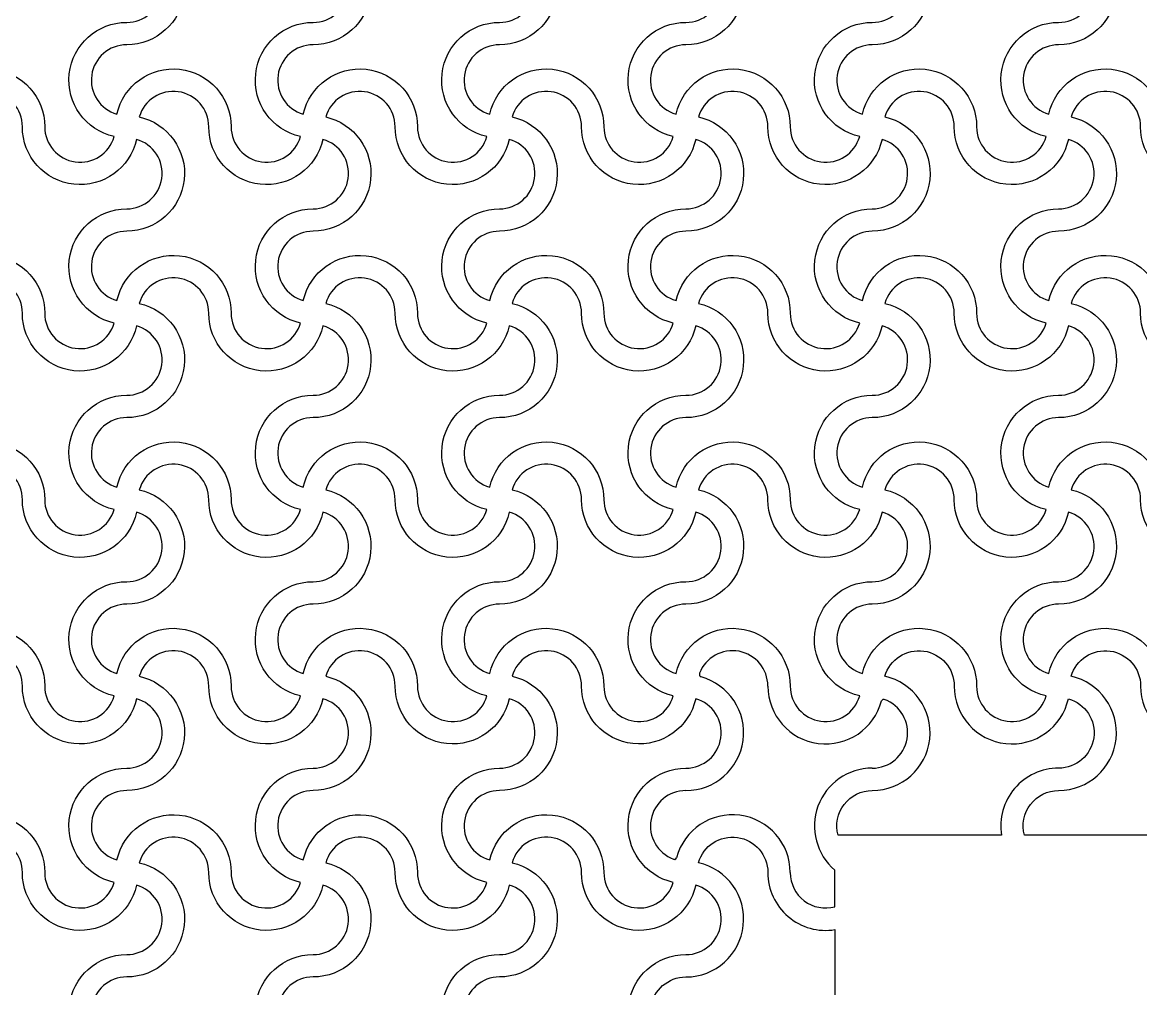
# Model space of a CAD drawing. Header units: millimetres. Extents: x 24 to 345, y 12 to 201.
# Drawn here: x 68.971 to 71.371, y 37.245 to 39.318 of the extents above; entities that cross this region are included whole.
import ezdxf

# ---------------------------------------------------------------- set-up
doc = ezdxf.new("R2010")
doc.units = ezdxf.units.MM
doc.header["$MEASUREMENT"] = 0
doc.layers.add('5th metal (rf+ground)', color=240, linetype='Continuous')

msp = doc.modelspace()

# ---------------------------------------------------------------- linework, layer by layer
at = {"layer": '5th metal (rf+ground)'}
msp.add_line((70.7153, 37.42089), (70.7153, 37.49947), dxfattribs=at)
msp.add_line((70.7153, 37.42089), (70.7153, 37.49947), dxfattribs=at)
msp.add_line((70.7153, 37.42089), (70.7153, 37.49947), dxfattribs=at)
msp.add_line((70.7153, 37.42089), (70.7153, 37.49947), dxfattribs=at)
for points in [[(69.21633, 39.46724, -0.8959788), (68.9713, 39.49421, 0.8687853), (68.82227, 39.51524, -0.8959788), (68.7953, 39.27021, 0.8687853), (68.77427, 39.12118, -0.8959788), (69.0193, 39.09421, 0.8687853), (69.16833, 39.07318, -0.8959788), (69.1953, 39.31821, 0.8687853)], [(69.21633, 39.46724, -0.8959788), (68.9713, 39.49421, 0.8687853), (68.82227, 39.51524, -0.8959788), (68.7953, 39.27021, 0.8687853), (68.77427, 39.12118, -0.8959788), (69.0193, 39.09421, 0.8687853), (69.16833, 39.07318, -0.8959788), (69.1953, 39.31821, 0.8687853)], [(69.21633, 39.46724, -0.8959788), (68.9713, 39.49421, 0.8687853), (68.82227, 39.51524, -0.8959788), (68.7953, 39.27021, 0.8687853), (68.77427, 39.12118, -0.8959788), (69.0193, 39.09421, 0.8687853), (69.16833, 39.07318, -0.8959788), (69.1953, 39.31821, 0.8687853)], [(69.21633, 39.46724, -0.8959788), (68.9713, 39.49421, 0.8687853), (68.82227, 39.51524, -0.8959788), (68.7953, 39.27021, 0.8687853), (68.77427, 39.12118, -0.8959788), (69.0193, 39.09421, 0.8687853), (69.16833, 39.07318, -0.8959788), (69.1953, 39.31821, 0.8687853)], [(69.61633, 39.46724, -0.8959788), (69.3713, 39.49421, 0.8687853), (69.22227, 39.51524, -0.8959788), (69.1953, 39.27021, 0.8687853), (69.17427, 39.12118, -0.8959788), (69.4193, 39.09421, 0.8687853), (69.56833, 39.07318, -0.8959788), (69.5953, 39.31821, 0.8687853)], [(69.61633, 39.46724, -0.8959788), (69.3713, 39.49421, 0.8687853), (69.22227, 39.51524, -0.8959788), (69.1953, 39.27021, 0.8687853), (69.17427, 39.12118, -0.8959788), (69.4193, 39.09421, 0.8687853), (69.56833, 39.07318, -0.8959788), (69.5953, 39.31821, 0.8687853)], [(69.61633, 39.46724, -0.8959788), (69.3713, 39.49421, 0.8687853), (69.22227, 39.51524, -0.8959788), (69.1953, 39.27021, 0.8687853), (69.17427, 39.12118, -0.8959788), (69.4193, 39.09421, 0.8687853), (69.56833, 39.07318, -0.8959788), (69.5953, 39.31821, 0.8687853)], [(69.61633, 39.46724, -0.8959788), (69.3713, 39.49421, 0.8687853), (69.22227, 39.51524, -0.8959788), (69.1953, 39.27021, 0.8687853), (69.17427, 39.12118, -0.8959788), (69.4193, 39.09421, 0.8687853), (69.56833, 39.07318, -0.8959788), (69.5953, 39.31821, 0.8687853)], [(70.01633, 39.46724, -0.8959788), (69.7713, 39.49421, 0.8687853), (69.62227, 39.51524, -0.8959788), (69.5953, 39.27021, 0.8687853), (69.57427, 39.12118, -0.8959788), (69.8193, 39.09421, 0.8687853), (69.96833, 39.07318, -0.8959788), (69.9953, 39.31821, 0.8687853)], [(70.01633, 39.46724, -0.8959788), (69.7713, 39.49421, 0.8687853), (69.62227, 39.51524, -0.8959788), (69.5953, 39.27021, 0.8687853), (69.57427, 39.12118, -0.8959788), (69.8193, 39.09421, 0.8687853), (69.96833, 39.07318, -0.8959788), (69.9953, 39.31821, 0.8687853)], [(70.01633, 39.46724, -0.8959788), (69.7713, 39.49421, 0.8687853), (69.62227, 39.51524, -0.8959788), (69.5953, 39.27021, 0.8687853), (69.57427, 39.12118, -0.8959788), (69.8193, 39.09421, 0.8687853), (69.96833, 39.07318, -0.8959788), (69.9953, 39.31821, 0.8687853)], [(70.01633, 39.46724, -0.8959788), (69.7713, 39.49421, 0.8687853), (69.62227, 39.51524, -0.8959788), (69.5953, 39.27021, 0.8687853), (69.57427, 39.12118, -0.8959788), (69.8193, 39.09421, 0.8687853), (69.96833, 39.07318, -0.8959788), (69.9953, 39.31821, 0.8687853)], [(70.41633, 39.46724, -0.8959788), (70.1713, 39.49421, 0.8687853), (70.02227, 39.51524, -0.8959788), (69.9953, 39.27021, 0.8687853), (69.97427, 39.12118, -0.8959788), (70.2193, 39.09421, 0.8687853), (70.36833, 39.07318, -0.8959788), (70.3953, 39.31821, 0.8687853)], [(70.41633, 39.46724, -0.8959788), (70.1713, 39.49421, 0.8687853), (70.02227, 39.51524, -0.8959788), (69.9953, 39.27021, 0.8687853), (69.97427, 39.12118, -0.8959788), (70.2193, 39.09421, 0.8687853), (70.36833, 39.07318, -0.8959788), (70.3953, 39.31821, 0.8687853)], [(70.41633, 39.46724, -0.8959788), (70.1713, 39.49421, 0.8687853), (70.02227, 39.51524, -0.8959788), (69.9953, 39.27021, 0.8687853), (69.97427, 39.12118, -0.8959788), (70.2193, 39.09421, 0.8687853), (70.36833, 39.07318, -0.8959788), (70.3953, 39.31821, 0.8687853)], [(70.41633, 39.46724, -0.8959788), (70.1713, 39.49421, 0.8687853), (70.02227, 39.51524, -0.8959788), (69.9953, 39.27021, 0.8687853), (69.97427, 39.12118, -0.8959788), (70.2193, 39.09421, 0.8687853), (70.36833, 39.07318, -0.8959788), (70.3953, 39.31821, 0.8687853)], [(70.81633, 39.46724, -0.8959788), (70.5713, 39.49421, 0.8687853), (70.42227, 39.51524, -0.8959788), (70.3953, 39.27021, 0.8687853), (70.37427, 39.12118, -0.8959788), (70.6193, 39.09421, 0.8687853), (70.76833, 39.07318, -0.8959788), (70.7953, 39.31821, 0.8687853)], [(70.81633, 39.46724, -0.8959788), (70.5713, 39.49421, 0.8687853), (70.42227, 39.51524, -0.8959788), (70.3953, 39.27021, 0.8687853), (70.37427, 39.12118, -0.8959788), (70.6193, 39.09421, 0.8687853), (70.76833, 39.07318, -0.8959788), (70.7953, 39.31821, 0.8687853)], [(70.81633, 39.46724, -0.8959788), (70.5713, 39.49421, 0.8687853), (70.42227, 39.51524, -0.8959788), (70.3953, 39.27021, 0.8687853), (70.37427, 39.12118, -0.8959788), (70.6193, 39.09421, 0.8687853), (70.76833, 39.07318, -0.8959788), (70.7953, 39.31821, 0.8687853)], [(70.81633, 39.46724, -0.8959788), (70.5713, 39.49421, 0.8687853), (70.42227, 39.51524, -0.8959788), (70.3953, 39.27021, 0.8687853), (70.37427, 39.12118, -0.8959788), (70.6193, 39.09421, 0.8687853), (70.76833, 39.07318, -0.8959788), (70.7953, 39.31821, 0.8687853)], [(71.21633, 39.46724, -0.8959788), (70.9713, 39.49421, 0.8687853), (70.82227, 39.51524, -0.8959788), (70.7953, 39.27021, 0.8687853), (70.77427, 39.12118, -0.8959788), (71.0193, 39.09421, 0.8687853), (71.16833, 39.07318, -0.8959788), (71.1953, 39.31821, 0.8687853)], [(71.21633, 39.46724, -0.8959788), (70.9713, 39.49421, 0.8687853), (70.82227, 39.51524, -0.8959788), (70.7953, 39.27021, 0.8687853), (70.77427, 39.12118, -0.8959788), (71.0193, 39.09421, 0.8687853), (71.16833, 39.07318, -0.8959788), (71.1953, 39.31821, 0.8687853)], [(71.21633, 39.46724, -0.8959788), (70.9713, 39.49421, 0.8687853), (70.82227, 39.51524, -0.8959788), (70.7953, 39.27021, 0.8687853), (70.77427, 39.12118, -0.8959788), (71.0193, 39.09421, 0.8687853), (71.16833, 39.07318, -0.8959788), (71.1953, 39.31821, 0.8687853)], [(71.21633, 39.46724, -0.8959788), (70.9713, 39.49421, 0.8687853), (70.82227, 39.51524, -0.8959788), (70.7953, 39.27021, 0.8687853), (70.77427, 39.12118, -0.8959788), (71.0193, 39.09421, 0.8687853), (71.16833, 39.07318, -0.8959788), (71.1953, 39.31821, 0.8687853)], [(71.61633, 39.46724, -0.8959788), (71.3713, 39.49421, 0.8687853), (71.22227, 39.51524, -0.8959788), (71.1953, 39.27021, 0.8687853), (71.17427, 39.12118, -0.8959788), (71.4193, 39.09421, 0.8687853), (71.56833, 39.07318, -0.8959788), (71.5953, 39.31821, 0.8687853)], [(71.61633, 39.46724, -0.8959788), (71.3713, 39.49421, 0.8687853), (71.22227, 39.51524, -0.8959788), (71.1953, 39.27021, 0.8687853), (71.17427, 39.12118, -0.8959788), (71.4193, 39.09421, 0.8687853), (71.56833, 39.07318, -0.8959788), (71.5953, 39.31821, 0.8687853)], [(71.61633, 39.46724, -0.8959788), (71.3713, 39.49421, 0.8687853), (71.22227, 39.51524, -0.8959788), (71.1953, 39.27021, 0.8687853), (71.17427, 39.12118, -0.8959788), (71.4193, 39.09421, 0.8687853), (71.56833, 39.07318, -0.8959788), (71.5953, 39.31821, 0.8687853)], [(71.61633, 39.46724, -0.8959788), (71.3713, 39.49421, 0.8687853), (71.22227, 39.51524, -0.8959788), (71.1953, 39.27021, 0.8687853), (71.17427, 39.12118, -0.8959788), (71.4193, 39.09421, 0.8687853), (71.56833, 39.07318, -0.8959788), (71.5953, 39.31821, 0.8687853)], [(69.21633, 39.06724, -0.8959788), (68.9713, 39.09421, 0.8687853), (68.82227, 39.11524, -0.8959788), (68.7953, 38.87021, 0.8687853), (68.77427, 38.72118, -0.8959788), (69.0193, 38.69421, 0.8687853), (69.16833, 38.67318, -0.8959788), (69.1953, 38.91821, 0.8687853)], [(69.21633, 39.06724, -0.8959788), (68.9713, 39.09421, 0.8687853), (68.82227, 39.11524, -0.8959788), (68.7953, 38.87021, 0.8687853), (68.77427, 38.72118, -0.8959788), (69.0193, 38.69421, 0.8687853), (69.16833, 38.67318, -0.8959788), (69.1953, 38.91821, 0.8687853)], [(69.21633, 39.06724, -0.8959788), (68.9713, 39.09421, 0.8687853), (68.82227, 39.11524, -0.8959788), (68.7953, 38.87021, 0.8687853), (68.77427, 38.72118, -0.8959788), (69.0193, 38.69421, 0.8687853), (69.16833, 38.67318, -0.8959788), (69.1953, 38.91821, 0.8687853)], [(69.21633, 39.06724, -0.8959788), (68.9713, 39.09421, 0.8687853), (68.82227, 39.11524, -0.8959788), (68.7953, 38.87021, 0.8687853), (68.77427, 38.72118, -0.8959788), (69.0193, 38.69421, 0.8687853), (69.16833, 38.67318, -0.8959788), (69.1953, 38.91821, 0.8687853)], [(69.61633, 39.06724, -0.8959788), (69.3713, 39.09421, 0.8687853), (69.22227, 39.11524, -0.8959788), (69.1953, 38.87021, 0.8687853), (69.17427, 38.72118, -0.8959788), (69.4193, 38.69421, 0.8687853), (69.56833, 38.67318, -0.8959788), (69.5953, 38.91821, 0.8687853)], [(69.61633, 39.06724, -0.8959788), (69.3713, 39.09421, 0.8687853), (69.22227, 39.11524, -0.8959788), (69.1953, 38.87021, 0.8687853), (69.17427, 38.72118, -0.8959788), (69.4193, 38.69421, 0.8687853), (69.56833, 38.67318, -0.8959788), (69.5953, 38.91821, 0.8687853)], [(69.61633, 39.06724, -0.8959788), (69.3713, 39.09421, 0.8687853), (69.22227, 39.11524, -0.8959788), (69.1953, 38.87021, 0.8687853), (69.17427, 38.72118, -0.8959788), (69.4193, 38.69421, 0.8687853), (69.56833, 38.67318, -0.8959788), (69.5953, 38.91821, 0.8687853)], [(69.61633, 39.06724, -0.8959788), (69.3713, 39.09421, 0.8687853), (69.22227, 39.11524, -0.8959788), (69.1953, 38.87021, 0.8687853), (69.17427, 38.72118, -0.8959788), (69.4193, 38.69421, 0.8687853), (69.56833, 38.67318, -0.8959788), (69.5953, 38.91821, 0.8687853)], [(70.01633, 39.06724, -0.8959788), (69.7713, 39.09421, 0.8687853), (69.62227, 39.11524, -0.8959788), (69.5953, 38.87021, 0.8687853), (69.57427, 38.72118, -0.8959788), (69.8193, 38.69421, 0.8687853), (69.96833, 38.67318, -0.8959788), (69.9953, 38.91821, 0.8687853)], [(70.01633, 39.06724, -0.8959788), (69.7713, 39.09421, 0.8687853), (69.62227, 39.11524, -0.8959788), (69.5953, 38.87021, 0.8687853), (69.57427, 38.72118, -0.8959788), (69.8193, 38.69421, 0.8687853), (69.96833, 38.67318, -0.8959788), (69.9953, 38.91821, 0.8687853)], [(70.01633, 39.06724, -0.8959788), (69.7713, 39.09421, 0.8687853), (69.62227, 39.11524, -0.8959788), (69.5953, 38.87021, 0.8687853), (69.57427, 38.72118, -0.8959788), (69.8193, 38.69421, 0.8687853), (69.96833, 38.67318, -0.8959788), (69.9953, 38.91821, 0.8687853)], [(70.01633, 39.06724, -0.8959788), (69.7713, 39.09421, 0.8687853), (69.62227, 39.11524, -0.8959788), (69.5953, 38.87021, 0.8687853), (69.57427, 38.72118, -0.8959788), (69.8193, 38.69421, 0.8687853), (69.96833, 38.67318, -0.8959788), (69.9953, 38.91821, 0.8687853)], [(70.41633, 39.06724, -0.8959788), (70.1713, 39.09421, 0.8687853), (70.02227, 39.11524, -0.8959788), (69.9953, 38.87021, 0.8687853), (69.97427, 38.72118, -0.8959788), (70.2193, 38.69421, 0.8687853), (70.36833, 38.67318, -0.8959788), (70.3953, 38.91821, 0.8687853)], [(70.41633, 39.06724, -0.8959788), (70.1713, 39.09421, 0.8687853), (70.02227, 39.11524, -0.8959788), (69.9953, 38.87021, 0.8687853), (69.97427, 38.72118, -0.8959788), (70.2193, 38.69421, 0.8687853), (70.36833, 38.67318, -0.8959788), (70.3953, 38.91821, 0.8687853)], [(70.41633, 39.06724, -0.8959788), (70.1713, 39.09421, 0.8687853), (70.02227, 39.11524, -0.8959788), (69.9953, 38.87021, 0.8687853), (69.97427, 38.72118, -0.8959788), (70.2193, 38.69421, 0.8687853), (70.36833, 38.67318, -0.8959788), (70.3953, 38.91821, 0.8687853)], [(70.41633, 39.06724, -0.8959788), (70.1713, 39.09421, 0.8687853), (70.02227, 39.11524, -0.8959788), (69.9953, 38.87021, 0.8687853), (69.97427, 38.72118, -0.8959788), (70.2193, 38.69421, 0.8687853), (70.36833, 38.67318, -0.8959788), (70.3953, 38.91821, 0.8687853)], [(70.81633, 39.06724, -0.8959788), (70.5713, 39.09421, 0.8687853), (70.42227, 39.11524, -0.8959788), (70.3953, 38.87021, 0.8687853), (70.37427, 38.72118, -0.8959788), (70.6193, 38.69421, 0.8687853), (70.76833, 38.67318, -0.8959788), (70.7953, 38.91821, 0.8687853)], [(70.81633, 39.06724, -0.8959788), (70.5713, 39.09421, 0.8687853), (70.42227, 39.11524, -0.8959788), (70.3953, 38.87021, 0.8687853), (70.37427, 38.72118, -0.8959788), (70.6193, 38.69421, 0.8687853), (70.76833, 38.67318, -0.8959788), (70.7953, 38.91821, 0.8687853)], [(70.81633, 39.06724, -0.8959788), (70.5713, 39.09421, 0.8687853), (70.42227, 39.11524, -0.8959788), (70.3953, 38.87021, 0.8687853), (70.37427, 38.72118, -0.8959788), (70.6193, 38.69421, 0.8687853), (70.76833, 38.67318, -0.8959788), (70.7953, 38.91821, 0.8687853)], [(70.81633, 39.06724, -0.8959788), (70.5713, 39.09421, 0.8687853), (70.42227, 39.11524, -0.8959788), (70.3953, 38.87021, 0.8687853), (70.37427, 38.72118, -0.8959788), (70.6193, 38.69421, 0.8687853), (70.76833, 38.67318, -0.8959788), (70.7953, 38.91821, 0.8687853)], [(71.21633, 39.06724, -0.8959788), (70.9713, 39.09421, 0.8687853), (70.82227, 39.11524, -0.8959788), (70.7953, 38.87021, 0.8687853), (70.77427, 38.72118, -0.8959788), (71.0193, 38.69421, 0.8687853), (71.16833, 38.67318, -0.8959788), (71.1953, 38.91821, 0.8687853)], [(71.21633, 39.06724, -0.8959788), (70.9713, 39.09421, 0.8687853), (70.82227, 39.11524, -0.8959788), (70.7953, 38.87021, 0.8687853), (70.77427, 38.72118, -0.8959788), (71.0193, 38.69421, 0.8687853), (71.16833, 38.67318, -0.8959788), (71.1953, 38.91821, 0.8687853)], [(71.21633, 39.06724, -0.8959788), (70.9713, 39.09421, 0.8687853), (70.82227, 39.11524, -0.8959788), (70.7953, 38.87021, 0.8687853), (70.77427, 38.72118, -0.8959788), (71.0193, 38.69421, 0.8687853), (71.16833, 38.67318, -0.8959788), (71.1953, 38.91821, 0.8687853)], [(71.21633, 39.06724, -0.8959788), (70.9713, 39.09421, 0.8687853), (70.82227, 39.11524, -0.8959788), (70.7953, 38.87021, 0.8687853), (70.77427, 38.72118, -0.8959788), (71.0193, 38.69421, 0.8687853), (71.16833, 38.67318, -0.8959788), (71.1953, 38.91821, 0.8687853)], [(71.61633, 39.06724, -0.8959788), (71.3713, 39.09421, 0.8687853), (71.22227, 39.11524, -0.8959788), (71.1953, 38.87021, 0.8687853), (71.17427, 38.72118, -0.8959788), (71.4193, 38.69421, 0.8687853), (71.56833, 38.67318, -0.8959788), (71.5953, 38.91821, 0.8687853)], [(71.61633, 39.06724, -0.8959788), (71.3713, 39.09421, 0.8687853), (71.22227, 39.11524, -0.8959788), (71.1953, 38.87021, 0.8687853), (71.17427, 38.72118, -0.8959788), (71.4193, 38.69421, 0.8687853), (71.56833, 38.67318, -0.8959788), (71.5953, 38.91821, 0.8687853)], [(71.61633, 39.06724, -0.8959788), (71.3713, 39.09421, 0.8687853), (71.22227, 39.11524, -0.8959788), (71.1953, 38.87021, 0.8687853), (71.17427, 38.72118, -0.8959788), (71.4193, 38.69421, 0.8687853), (71.56833, 38.67318, -0.8959788), (71.5953, 38.91821, 0.8687853)], [(71.61633, 39.06724, -0.8959788), (71.3713, 39.09421, 0.8687853), (71.22227, 39.11524, -0.8959788), (71.1953, 38.87021, 0.8687853), (71.17427, 38.72118, -0.8959788), (71.4193, 38.69421, 0.8687853), (71.56833, 38.67318, -0.8959788), (71.5953, 38.91821, 0.8687853)], [(69.21633, 38.66724, -0.8959788), (68.9713, 38.69421, 0.8687853), (68.82227, 38.71524, -0.8959788), (68.7953, 38.47021, 0.8687853), (68.77427, 38.32118, -0.8959788), (69.0193, 38.29421, 0.8687853), (69.16833, 38.27318, -0.8959788), (69.1953, 38.51821, 0.8687853)], [(69.21633, 38.66724, -0.8959788), (68.9713, 38.69421, 0.8687853), (68.82227, 38.71524, -0.8959788), (68.7953, 38.47021, 0.8687853), (68.77427, 38.32118, -0.8959788), (69.0193, 38.29421, 0.8687853), (69.16833, 38.27318, -0.8959788), (69.1953, 38.51821, 0.8687853)], [(69.21633, 38.66724, -0.8959788), (68.9713, 38.69421, 0.8687853), (68.82227, 38.71524, -0.8959788), (68.7953, 38.47021, 0.8687853), (68.77427, 38.32118, -0.8959788), (69.0193, 38.29421, 0.8687853), (69.16833, 38.27318, -0.8959788), (69.1953, 38.51821, 0.8687853)], [(69.21633, 38.66724, -0.8959788), (68.9713, 38.69421, 0.8687853), (68.82227, 38.71524, -0.8959788), (68.7953, 38.47021, 0.8687853), (68.77427, 38.32118, -0.8959788), (69.0193, 38.29421, 0.8687853), (69.16833, 38.27318, -0.8959788), (69.1953, 38.51821, 0.8687853)], [(69.61633, 38.66724, -0.8959788), (69.3713, 38.69421, 0.8687853), (69.22227, 38.71524, -0.8959788), (69.1953, 38.47021, 0.8687853), (69.17427, 38.32118, -0.8959788), (69.4193, 38.29421, 0.8687853), (69.56833, 38.27318, -0.8959788), (69.5953, 38.51821, 0.8687853)], [(69.61633, 38.66724, -0.8959788), (69.3713, 38.69421, 0.8687853), (69.22227, 38.71524, -0.8959788), (69.1953, 38.47021, 0.8687853), (69.17427, 38.32118, -0.8959788), (69.4193, 38.29421, 0.8687853), (69.56833, 38.27318, -0.8959788), (69.5953, 38.51821, 0.8687853)], [(69.61633, 38.66724, -0.8959788), (69.3713, 38.69421, 0.8687853), (69.22227, 38.71524, -0.8959788), (69.1953, 38.47021, 0.8687853), (69.17427, 38.32118, -0.8959788), (69.4193, 38.29421, 0.8687853), (69.56833, 38.27318, -0.8959788), (69.5953, 38.51821, 0.8687853)], [(69.61633, 38.66724, -0.8959788), (69.3713, 38.69421, 0.8687853), (69.22227, 38.71524, -0.8959788), (69.1953, 38.47021, 0.8687853), (69.17427, 38.32118, -0.8959788), (69.4193, 38.29421, 0.8687853), (69.56833, 38.27318, -0.8959788), (69.5953, 38.51821, 0.8687853)], [(70.01633, 38.66724, -0.8959788), (69.7713, 38.69421, 0.8687853), (69.62227, 38.71524, -0.8959788), (69.5953, 38.47021, 0.8687853), (69.57427, 38.32118, -0.8959788), (69.8193, 38.29421, 0.8687853), (69.96833, 38.27318, -0.8959788), (69.9953, 38.51821, 0.8687853)], [(70.01633, 38.66724, -0.8959788), (69.7713, 38.69421, 0.8687853), (69.62227, 38.71524, -0.8959788), (69.5953, 38.47021, 0.8687853), (69.57427, 38.32118, -0.8959788), (69.8193, 38.29421, 0.8687853), (69.96833, 38.27318, -0.8959788), (69.9953, 38.51821, 0.8687853)], [(70.01633, 38.66724, -0.8959788), (69.7713, 38.69421, 0.8687853), (69.62227, 38.71524, -0.8959788), (69.5953, 38.47021, 0.8687853), (69.57427, 38.32118, -0.8959788), (69.8193, 38.29421, 0.8687853), (69.96833, 38.27318, -0.8959788), (69.9953, 38.51821, 0.8687853)], [(70.01633, 38.66724, -0.8959788), (69.7713, 38.69421, 0.8687853), (69.62227, 38.71524, -0.8959788), (69.5953, 38.47021, 0.8687853), (69.57427, 38.32118, -0.8959788), (69.8193, 38.29421, 0.8687853), (69.96833, 38.27318, -0.8959788), (69.9953, 38.51821, 0.8687853)], [(70.41633, 38.66724, -0.8959788), (70.1713, 38.69421, 0.8687853), (70.02227, 38.71524, -0.8959788), (69.9953, 38.47021, 0.8687853), (69.97427, 38.32118, -0.8959788), (70.2193, 38.29421, 0.8687853), (70.36833, 38.27318, -0.8959788), (70.3953, 38.51821, 0.8687853)], [(70.41633, 38.66724, -0.8959788), (70.1713, 38.69421, 0.8687853), (70.02227, 38.71524, -0.8959788), (69.9953, 38.47021, 0.8687853), (69.97427, 38.32118, -0.8959788), (70.2193, 38.29421, 0.8687853), (70.36833, 38.27318, -0.8959788), (70.3953, 38.51821, 0.8687853)], [(70.41633, 38.66724, -0.8959788), (70.1713, 38.69421, 0.8687853), (70.02227, 38.71524, -0.8959788), (69.9953, 38.47021, 0.8687853), (69.97427, 38.32118, -0.8959788), (70.2193, 38.29421, 0.8687853), (70.36833, 38.27318, -0.8959788), (70.3953, 38.51821, 0.8687853)], [(70.41633, 38.66724, -0.8959788), (70.1713, 38.69421, 0.8687853), (70.02227, 38.71524, -0.8959788), (69.9953, 38.47021, 0.8687853), (69.97427, 38.32118, -0.8959788), (70.2193, 38.29421, 0.8687853), (70.36833, 38.27318, -0.8959788), (70.3953, 38.51821, 0.8687853)], [(70.81633, 38.66724, -0.8959788), (70.5713, 38.69421, 0.8687853), (70.42227, 38.71524, -0.8959788), (70.3953, 38.47021, 0.8687853), (70.37427, 38.32118, -0.8959788), (70.6193, 38.29421, 0.8687853), (70.76833, 38.27318, -0.8959788), (70.7953, 38.51821, 0.8687853)], [(70.81633, 38.66724, -0.8959788), (70.5713, 38.69421, 0.8687853), (70.42227, 38.71524, -0.8959788), (70.3953, 38.47021, 0.8687853), (70.37427, 38.32118, -0.8959788), (70.6193, 38.29421, 0.8687853), (70.76833, 38.27318, -0.8959788), (70.7953, 38.51821, 0.8687853)], [(70.81633, 38.66724, -0.8959788), (70.5713, 38.69421, 0.8687853), (70.42227, 38.71524, -0.8959788), (70.3953, 38.47021, 0.8687853), (70.37427, 38.32118, -0.8959788), (70.6193, 38.29421, 0.8687853), (70.76833, 38.27318, -0.8959788), (70.7953, 38.51821, 0.8687853)], [(70.81633, 38.66724, -0.8959788), (70.5713, 38.69421, 0.8687853), (70.42227, 38.71524, -0.8959788), (70.3953, 38.47021, 0.8687853), (70.37427, 38.32118, -0.8959788), (70.6193, 38.29421, 0.8687853), (70.76833, 38.27318, -0.8959788), (70.7953, 38.51821, 0.8687853)], [(71.21633, 38.66724, -0.8959788), (70.9713, 38.69421, 0.8687853), (70.82227, 38.71524, -0.8959788), (70.7953, 38.47021, 0.8687853), (70.77427, 38.32118, -0.8959788), (71.0193, 38.29421, 0.8687853), (71.16833, 38.27318, -0.8959788), (71.1953, 38.51821, 0.8687853)], [(71.21633, 38.66724, -0.8959788), (70.9713, 38.69421, 0.8687853), (70.82227, 38.71524, -0.8959788), (70.7953, 38.47021, 0.8687853), (70.77427, 38.32118, -0.8959788), (71.0193, 38.29421, 0.8687853), (71.16833, 38.27318, -0.8959788), (71.1953, 38.51821, 0.8687853)], [(71.21633, 38.66724, -0.8959788), (70.9713, 38.69421, 0.8687853), (70.82227, 38.71524, -0.8959788), (70.7953, 38.47021, 0.8687853), (70.77427, 38.32118, -0.8959788), (71.0193, 38.29421, 0.8687853), (71.16833, 38.27318, -0.8959788), (71.1953, 38.51821, 0.8687853)], [(71.21633, 38.66724, -0.8959788), (70.9713, 38.69421, 0.8687853), (70.82227, 38.71524, -0.8959788), (70.7953, 38.47021, 0.8687853), (70.77427, 38.32118, -0.8959788), (71.0193, 38.29421, 0.8687853), (71.16833, 38.27318, -0.8959788), (71.1953, 38.51821, 0.8687853)], [(71.61633, 38.66724, -0.8959788), (71.3713, 38.69421, 0.8687853), (71.22227, 38.71524, -0.8959788), (71.1953, 38.47021, 0.8687853), (71.17427, 38.32118, -0.8959788), (71.4193, 38.29421, 0.8687853), (71.56833, 38.27318, -0.8959788), (71.5953, 38.51821, 0.8687853)], [(71.61633, 38.66724, -0.8959788), (71.3713, 38.69421, 0.8687853), (71.22227, 38.71524, -0.8959788), (71.1953, 38.47021, 0.8687853), (71.17427, 38.32118, -0.8959788), (71.4193, 38.29421, 0.8687853), (71.56833, 38.27318, -0.8959788), (71.5953, 38.51821, 0.8687853)], [(71.61633, 38.66724, -0.8959788), (71.3713, 38.69421, 0.8687853), (71.22227, 38.71524, -0.8959788), (71.1953, 38.47021, 0.8687853), (71.17427, 38.32118, -0.8959788), (71.4193, 38.29421, 0.8687853), (71.56833, 38.27318, -0.8959788), (71.5953, 38.51821, 0.8687853)], [(71.61633, 38.66724, -0.8959788), (71.3713, 38.69421, 0.8687853), (71.22227, 38.71524, -0.8959788), (71.1953, 38.47021, 0.8687853), (71.17427, 38.32118, -0.8959788), (71.4193, 38.29421, 0.8687853), (71.56833, 38.27318, -0.8959788), (71.5953, 38.51821, 0.8687853)], [(69.21633, 38.26724, -0.8959788), (68.9713, 38.29421, 0.8687853), (68.82227, 38.31524, -0.8959788), (68.7953, 38.07021, 0.8687853), (68.77427, 37.92118, -0.8959788), (69.0193, 37.89421, 0.8687853), (69.16833, 37.87318, -0.8959788), (69.1953, 38.11821, 0.8687853)], [(69.21633, 38.26724, -0.8959788), (68.9713, 38.29421, 0.8687853), (68.82227, 38.31524, -0.8959788), (68.7953, 38.07021, 0.8687853), (68.77427, 37.92118, -0.8959788), (69.0193, 37.89421, 0.8687853), (69.16833, 37.87318, -0.8959788), (69.1953, 38.11821, 0.8687853)], [(69.21633, 38.26724, -0.8959788), (68.9713, 38.29421, 0.8687853), (68.82227, 38.31524, -0.8959788), (68.7953, 38.07021, 0.8687853), (68.77427, 37.92118, -0.8959788), (69.0193, 37.89421, 0.8687853), (69.16833, 37.87318, -0.8959788), (69.1953, 38.11821, 0.8687853)], [(69.21633, 38.26724, -0.8959788), (68.9713, 38.29421, 0.8687853), (68.82227, 38.31524, -0.8959788), (68.7953, 38.07021, 0.8687853), (68.77427, 37.92118, -0.8959788), (69.0193, 37.89421, 0.8687853), (69.16833, 37.87318, -0.8959788), (69.1953, 38.11821, 0.8687853)], [(69.61633, 38.26724, -0.8959788), (69.3713, 38.29421, 0.8687853), (69.22227, 38.31524, -0.8959788), (69.1953, 38.07021, 0.8687853), (69.17427, 37.92118, -0.8959788), (69.4193, 37.89421, 0.8687853), (69.56833, 37.87318, -0.8959788), (69.5953, 38.11821, 0.8687853)], [(69.61633, 38.26724, -0.8959788), (69.3713, 38.29421, 0.8687853), (69.22227, 38.31524, -0.8959788), (69.1953, 38.07021, 0.8687853), (69.17427, 37.92118, -0.8959788), (69.4193, 37.89421, 0.8687853), (69.56833, 37.87318, -0.8959788), (69.5953, 38.11821, 0.8687853)], [(69.61633, 38.26724, -0.8959788), (69.3713, 38.29421, 0.8687853), (69.22227, 38.31524, -0.8959788), (69.1953, 38.07021, 0.8687853), (69.17427, 37.92118, -0.8959788), (69.4193, 37.89421, 0.8687853), (69.56833, 37.87318, -0.8959788), (69.5953, 38.11821, 0.8687853)], [(69.61633, 38.26724, -0.8959788), (69.3713, 38.29421, 0.8687853), (69.22227, 38.31524, -0.8959788), (69.1953, 38.07021, 0.8687853), (69.17427, 37.92118, -0.8959788), (69.4193, 37.89421, 0.8687853), (69.56833, 37.87318, -0.8959788), (69.5953, 38.11821, 0.8687853)], [(70.01633, 38.26724, -0.8959788), (69.7713, 38.29421, 0.8687853), (69.62227, 38.31524, -0.8959788), (69.5953, 38.07021, 0.8687853), (69.57427, 37.92118, -0.8959788), (69.8193, 37.89421, 0.8687853), (69.96833, 37.87318, -0.8959788), (69.9953, 38.11821, 0.8687853)], [(70.01633, 38.26724, -0.8959788), (69.7713, 38.29421, 0.8687853), (69.62227, 38.31524, -0.8959788), (69.5953, 38.07021, 0.8687853), (69.57427, 37.92118, -0.8959788), (69.8193, 37.89421, 0.8687853), (69.96833, 37.87318, -0.8959788), (69.9953, 38.11821, 0.8687853)], [(70.01633, 38.26724, -0.8959788), (69.7713, 38.29421, 0.8687853), (69.62227, 38.31524, -0.8959788), (69.5953, 38.07021, 0.8687853), (69.57427, 37.92118, -0.8959788), (69.8193, 37.89421, 0.8687853), (69.96833, 37.87318, -0.8959788), (69.9953, 38.11821, 0.8687853)], [(70.01633, 38.26724, -0.8959788), (69.7713, 38.29421, 0.8687853), (69.62227, 38.31524, -0.8959788), (69.5953, 38.07021, 0.8687853), (69.57427, 37.92118, -0.8959788), (69.8193, 37.89421, 0.8687853), (69.96833, 37.87318, -0.8959788), (69.9953, 38.11821, 0.8687853)], [(70.41633, 38.26724, -0.8959788), (70.1713, 38.29421, 0.8687853), (70.02227, 38.31524, -0.8959788), (69.9953, 38.07021, 0.8687853), (69.97427, 37.92118, -0.8959788), (70.2193, 37.89421, 0.8687853), (70.36833, 37.87318, -0.8959788), (70.3953, 38.11821, 0.8687853)], [(70.41633, 38.26724, -0.8959788), (70.1713, 38.29421, 0.8687853), (70.02227, 38.31524, -0.8959788), (69.9953, 38.07021, 0.8687853), (69.97427, 37.92118, -0.8959788), (70.2193, 37.89421, 0.8687853), (70.36833, 37.87318, -0.8959788), (70.3953, 38.11821, 0.8687853)], [(70.41633, 38.26724, -0.8959788), (70.1713, 38.29421, 0.8687853), (70.02227, 38.31524, -0.8959788), (69.9953, 38.07021, 0.8687853), (69.97427, 37.92118, -0.8959788), (70.2193, 37.89421, 0.8687853), (70.36833, 37.87318, -0.8959788), (70.3953, 38.11821, 0.8687853)], [(70.41633, 38.26724, -0.8959788), (70.1713, 38.29421, 0.8687853), (70.02227, 38.31524, -0.8959788), (69.9953, 38.07021, 0.8687853), (69.97427, 37.92118, -0.8959788), (70.2193, 37.89421, 0.8687853), (70.36833, 37.87318, -0.8959788), (70.3953, 38.11821, 0.8687853)], [(70.81633, 38.26724, -0.8959788), (70.5713, 38.29421, 0.8687853), (70.42227, 38.31524, -0.8959788), (70.3953, 38.07021, 0.8687853), (70.37427, 37.92118, -0.8959788), (70.6193, 37.89421, 0.8687853), (70.76833, 37.87318, -0.8959788), (70.7953, 38.11821, 0.8687853)], [(70.81633, 38.26724, -0.8959788), (70.5713, 38.29421, 0.8687853), (70.42227, 38.31524, -0.8959788), (70.3953, 38.07021, 0.8687853), (70.37427, 37.92118, -0.8959788), (70.6193, 37.89421, 0.8687853), (70.76833, 37.87318, -0.8959788), (70.7953, 38.11821, 0.8687853)], [(70.81633, 38.26724, -0.8959788), (70.5713, 38.29421, 0.8687853), (70.42227, 38.31524, -0.8959788), (70.3953, 38.07021, 0.8687853), (70.37427, 37.92118, -0.8959788), (70.6193, 37.89421, 0.8687853), (70.76833, 37.87318, -0.8959788), (70.7953, 38.11821, 0.8687853)], [(70.81633, 38.26724, -0.8959788), (70.5713, 38.29421, 0.8687853), (70.42227, 38.31524, -0.8959788), (70.3953, 38.07021, 0.8687853), (70.37427, 37.92118, -0.8959788), (70.6193, 37.89421, 0.8687853), (70.76833, 37.87318, -0.8959788), (70.7953, 38.11821, 0.8687853)], [(71.21633, 38.26724, -0.8959788), (70.9713, 38.29421, 0.8687853), (70.82227, 38.31524, -0.8959788), (70.7953, 38.07021, 0.8687853), (70.77427, 37.92118, -0.8959788), (71.0193, 37.89421, 0.8687853), (71.16833, 37.87318, -0.8959788), (71.1953, 38.11821, 0.8687853)], [(71.21633, 38.26724, -0.8959788), (70.9713, 38.29421, 0.8687853), (70.82227, 38.31524, -0.8959788), (70.7953, 38.07021, 0.8687853), (70.77427, 37.92118, -0.8959788), (71.0193, 37.89421, 0.8687853), (71.16833, 37.87318, -0.8959788), (71.1953, 38.11821, 0.8687853)], [(71.21633, 38.26724, -0.8959788), (70.9713, 38.29421, 0.8687853), (70.82227, 38.31524, -0.8959788), (70.7953, 38.07021, 0.8687853), (70.77427, 37.92118, -0.8959788), (71.0193, 37.89421, 0.8687853), (71.16833, 37.87318, -0.8959788), (71.1953, 38.11821, 0.8687853)], [(71.21633, 38.26724, -0.8959788), (70.9713, 38.29421, 0.8687853), (70.82227, 38.31524, -0.8959788), (70.7953, 38.07021, 0.8687853), (70.77427, 37.92118, -0.8959788), (71.0193, 37.89421, 0.8687853), (71.16833, 37.87318, -0.8959788), (71.1953, 38.11821, 0.8687853)], [(71.61633, 38.26724, -0.8959788), (71.3713, 38.29421, 0.8687853), (71.22227, 38.31524, -0.8959788), (71.1953, 38.07021, 0.8687853), (71.17427, 37.92118, -0.8959788), (71.4193, 37.89421, 0.8687853), (71.56833, 37.87318, -0.8959788), (71.5953, 38.11821, 0.8687853)], [(71.61633, 38.26724, -0.8959788), (71.3713, 38.29421, 0.8687853), (71.22227, 38.31524, -0.8959788), (71.1953, 38.07021, 0.8687853), (71.17427, 37.92118, -0.8959788), (71.4193, 37.89421, 0.8687853), (71.56833, 37.87318, -0.8959788), (71.5953, 38.11821, 0.8687853)], [(71.61633, 38.26724, -0.8959788), (71.3713, 38.29421, 0.8687853), (71.22227, 38.31524, -0.8959788), (71.1953, 38.07021, 0.8687853), (71.17427, 37.92118, -0.8959788), (71.4193, 37.89421, 0.8687853), (71.56833, 37.87318, -0.8959788), (71.5953, 38.11821, 0.8687853)], [(71.61633, 38.26724, -0.8959788), (71.3713, 38.29421, 0.8687853), (71.22227, 38.31524, -0.8959788), (71.1953, 38.07021, 0.8687853), (71.17427, 37.92118, -0.8959788), (71.4193, 37.89421, 0.8687853), (71.56833, 37.87318, -0.8959788), (71.5953, 38.11821, 0.8687853)], [(69.21633, 37.86724, -0.8959788), (68.9713, 37.89421, 0.8687853), (68.82227, 37.91524, -0.8959788), (68.7953, 37.67021, 0.8687853), (68.77427, 37.52118, -0.8959788), (69.0193, 37.49421, 0.8687853), (69.16833, 37.47318, -0.8959788), (69.1953, 37.71821, 0.8687853)], [(69.21633, 37.86724, -0.8959788), (68.9713, 37.89421, 0.8687853), (68.82227, 37.91524, -0.8959788), (68.7953, 37.67021, 0.8687853), (68.77427, 37.52118, -0.8959788), (69.0193, 37.49421, 0.8687853), (69.16833, 37.47318, -0.8959788), (69.1953, 37.71821, 0.8687853)], [(69.21633, 37.86724, -0.8959788), (68.9713, 37.89421, 0.8687853), (68.82227, 37.91524, -0.8959788), (68.7953, 37.67021, 0.8687853), (68.77427, 37.52118, -0.8959788), (69.0193, 37.49421, 0.8687853), (69.16833, 37.47318, -0.8959788), (69.1953, 37.71821, 0.8687853)], [(69.21633, 37.86724, -0.8959788), (68.9713, 37.89421, 0.8687853), (68.82227, 37.91524, -0.8959788), (68.7953, 37.67021, 0.8687853), (68.77427, 37.52118, -0.8959788), (69.0193, 37.49421, 0.8687853), (69.16833, 37.47318, -0.8959788), (69.1953, 37.71821, 0.8687853)], [(69.61633, 37.86724, -0.8959788), (69.3713, 37.89421, 0.8687853), (69.22227, 37.91524, -0.8959788), (69.1953, 37.67021, 0.8687853), (69.17427, 37.52118, -0.8959788), (69.4193, 37.49421, 0.8687853), (69.56833, 37.47318, -0.8959788), (69.5953, 37.71821, 0.8687853)], [(69.61633, 37.86724, -0.8959788), (69.3713, 37.89421, 0.8687853), (69.22227, 37.91524, -0.8959788), (69.1953, 37.67021, 0.8687853), (69.17427, 37.52118, -0.8959788), (69.4193, 37.49421, 0.8687853), (69.56833, 37.47318, -0.8959788), (69.5953, 37.71821, 0.8687853)], [(69.61633, 37.86724, -0.8959788), (69.3713, 37.89421, 0.8687853), (69.22227, 37.91524, -0.8959788), (69.1953, 37.67021, 0.8687853), (69.17427, 37.52118, -0.8959788), (69.4193, 37.49421, 0.8687853), (69.56833, 37.47318, -0.8959788), (69.5953, 37.71821, 0.8687853)], [(69.61633, 37.86724, -0.8959788), (69.3713, 37.89421, 0.8687853), (69.22227, 37.91524, -0.8959788), (69.1953, 37.67021, 0.8687853), (69.17427, 37.52118, -0.8959788), (69.4193, 37.49421, 0.8687853), (69.56833, 37.47318, -0.8959788), (69.5953, 37.71821, 0.8687853)], [(70.01633, 37.86724, -0.8959788), (69.7713, 37.89421, 0.8687853), (69.62227, 37.91524, -0.8959788), (69.5953, 37.67021, 0.8687853), (69.57427, 37.52118, -0.8959788), (69.8193, 37.49421, 0.8687853), (69.96833, 37.47318, -0.8959788), (69.9953, 37.71821, 0.8687853)], [(70.01633, 37.86724, -0.8959788), (69.7713, 37.89421, 0.8687853), (69.62227, 37.91524, -0.8959788), (69.5953, 37.67021, 0.8687853), (69.57427, 37.52118, -0.8959788), (69.8193, 37.49421, 0.8687853), (69.96833, 37.47318, -0.8959788), (69.9953, 37.71821, 0.8687853)], [(70.01633, 37.86724, -0.8959788), (69.7713, 37.89421, 0.8687853), (69.62227, 37.91524, -0.8959788), (69.5953, 37.67021, 0.8687853), (69.57427, 37.52118, -0.8959788), (69.8193, 37.49421, 0.8687853), (69.96833, 37.47318, -0.8959788), (69.9953, 37.71821, 0.8687853)], [(70.01633, 37.86724, -0.8959788), (69.7713, 37.89421, 0.8687853), (69.62227, 37.91524, -0.8959788), (69.5953, 37.67021, 0.8687853), (69.57427, 37.52118, -0.8959788), (69.8193, 37.49421, 0.8687853), (69.96833, 37.47318, -0.8959788), (69.9953, 37.71821, 0.8687853)], [(70.41633, 37.86724, -0.8959788), (70.1713, 37.89421, 0.8687853), (70.02227, 37.91524, -0.8959788), (69.9953, 37.67021, 0.8687853), (69.97427, 37.52118, -0.8959788), (70.2193, 37.49421, 0.8687853), (70.36833, 37.47318, -0.8959788), (70.3953, 37.71821, 0.8687853)], [(70.41633, 37.86724, -0.8959788), (70.1713, 37.89421, 0.8687853), (70.02227, 37.91524, -0.8959788), (69.9953, 37.67021, 0.8687853), (69.97427, 37.52118, -0.8959788), (70.2193, 37.49421, 0.8687853), (70.36833, 37.47318, -0.8959788), (70.3953, 37.71821, 0.8687853)], [(70.41633, 37.86724, -0.8959788), (70.1713, 37.89421, 0.8687853), (70.02227, 37.91524, -0.8959788), (69.9953, 37.67021, 0.8687853), (69.97427, 37.52118, -0.8959788), (70.2193, 37.49421, 0.8687853), (70.36833, 37.47318, -0.8959788), (70.3953, 37.71821, 0.8687853)], [(70.41633, 37.86724, -0.8959788), (70.1713, 37.89421, 0.8687853), (70.02227, 37.91524, -0.8959788), (69.9953, 37.67021, 0.8687853), (69.97427, 37.52118, -0.8959788), (70.2193, 37.49421, 0.8687853), (70.36833, 37.47318, -0.8959788), (70.3953, 37.71821, 0.8687853)], [(71.1953, 37.71821, 0.4624981), (71.07292, 37.57421), (70.72198, 37.57421, -0.4945431), (70.7953, 37.67021, 0.8959788), (70.82227, 37.91524, -0.8687853), (70.9713, 37.89421, 0.8959788), (71.21633, 37.86724, -0.8687853)], [(71.1953, 37.71821, 0.4624981), (71.07292, 37.57421), (70.72198, 37.57421, -0.4945431), (70.7953, 37.67021, 0.8959788), (70.82227, 37.91524, -0.8687853), (70.9713, 37.89421, 0.8959788), (71.21633, 37.86724, -0.8687853)], [(71.1953, 37.71821, 0.4624981), (71.07292, 37.57421), (70.72198, 37.57421, -0.4945431), (70.7953, 37.67021, 0.8959788), (70.82227, 37.91524, -0.8687853), (70.9713, 37.89421, 0.8959788), (71.21633, 37.86724, -0.8687853)], [(71.1953, 37.71821, 0.4624981), (71.07292, 37.57421), (70.72198, 37.57421, -0.4945431), (70.7953, 37.67021, 0.8959788), (70.82227, 37.91524, -0.8687853), (70.9713, 37.89421, 0.8959788), (71.21633, 37.86724, -0.8687853)], [(71.5953, 37.71821, 0.4624981), (71.47292, 37.57421), (71.12198, 37.57421, -0.4945431), (71.1953, 37.67021, 0.8959788), (71.22227, 37.91524, -0.8687853), (71.3713, 37.89421, 0.8959788), (71.61633, 37.86724, -0.8687853)], [(71.5953, 37.71821, 0.4624981), (71.47292, 37.57421), (71.12198, 37.57421, -0.4945431), (71.1953, 37.67021, 0.8959788), (71.22227, 37.91524, -0.8687853), (71.3713, 37.89421, 0.8959788), (71.61633, 37.86724, -0.8687853)], [(71.5953, 37.71821, 0.4624981), (71.47292, 37.57421), (71.12198, 37.57421, -0.4945431), (71.1953, 37.67021, 0.8959788), (71.22227, 37.91524, -0.8687853), (71.3713, 37.89421, 0.8959788), (71.61633, 37.86724, -0.8687853)], [(71.5953, 37.71821, 0.4624981), (71.47292, 37.57421), (71.12198, 37.57421, -0.4945431), (71.1953, 37.67021, 0.8959788), (71.22227, 37.91524, -0.8687853), (71.3713, 37.89421, 0.8959788), (71.61633, 37.86724, -0.8687853)], [(69.21633, 37.46724, -0.8959788), (68.9713, 37.49421, 0.8687853), (68.82227, 37.51524, -0.8959788), (68.7953, 37.27021, 0.8687853), (68.77427, 37.12118, -0.8959788), (69.0193, 37.09421, 0.8687853), (69.16833, 37.07318, -0.8959788), (69.1953, 37.31821, 0.8687853)], [(69.21633, 37.46724, -0.8959788), (68.9713, 37.49421, 0.8687853), (68.82227, 37.51524, -0.8959788), (68.7953, 37.27021, 0.8687853), (68.77427, 37.12118, -0.8959788), (69.0193, 37.09421, 0.8687853), (69.16833, 37.07318, -0.8959788), (69.1953, 37.31821, 0.8687853)], [(69.21633, 37.46724, -0.8959788), (68.9713, 37.49421, 0.8687853), (68.82227, 37.51524, -0.8959788), (68.7953, 37.27021, 0.8687853), (68.77427, 37.12118, -0.8959788), (69.0193, 37.09421, 0.8687853), (69.16833, 37.07318, -0.8959788), (69.1953, 37.31821, 0.8687853)], [(69.21633, 37.46724, -0.8959788), (68.9713, 37.49421, 0.8687853), (68.82227, 37.51524, -0.8959788), (68.7953, 37.27021, 0.8687853), (68.77427, 37.12118, -0.8959788), (69.0193, 37.09421, 0.8687853), (69.16833, 37.07318, -0.8959788), (69.1953, 37.31821, 0.8687853)], [(69.61633, 37.46724, -0.8959788), (69.3713, 37.49421, 0.8687853), (69.22227, 37.51524, -0.8959788), (69.1953, 37.27021, 0.8687853), (69.17427, 37.12118, -0.8959788), (69.4193, 37.09421, 0.8687853), (69.56833, 37.07318, -0.8959788), (69.5953, 37.31821, 0.8687853)], [(69.61633, 37.46724, -0.8959788), (69.3713, 37.49421, 0.8687853), (69.22227, 37.51524, -0.8959788), (69.1953, 37.27021, 0.8687853), (69.17427, 37.12118, -0.8959788), (69.4193, 37.09421, 0.8687853), (69.56833, 37.07318, -0.8959788), (69.5953, 37.31821, 0.8687853)], [(69.61633, 37.46724, -0.8959788), (69.3713, 37.49421, 0.8687853), (69.22227, 37.51524, -0.8959788), (69.1953, 37.27021, 0.8687853), (69.17427, 37.12118, -0.8959788), (69.4193, 37.09421, 0.8687853), (69.56833, 37.07318, -0.8959788), (69.5953, 37.31821, 0.8687853)], [(69.61633, 37.46724, -0.8959788), (69.3713, 37.49421, 0.8687853), (69.22227, 37.51524, -0.8959788), (69.1953, 37.27021, 0.8687853), (69.17427, 37.12118, -0.8959788), (69.4193, 37.09421, 0.8687853), (69.56833, 37.07318, -0.8959788), (69.5953, 37.31821, 0.8687853)], [(70.01633, 37.46724, -0.8959788), (69.7713, 37.49421, 0.8687853), (69.62227, 37.51524, -0.8959788), (69.5953, 37.27021, 0.8687853), (69.57427, 37.12118, -0.8959788), (69.8193, 37.09421, 0.8687853), (69.96833, 37.07318, -0.8959788), (69.9953, 37.31821, 0.8687853)], [(70.01633, 37.46724, -0.8959788), (69.7713, 37.49421, 0.8687853), (69.62227, 37.51524, -0.8959788), (69.5953, 37.27021, 0.8687853), (69.57427, 37.12118, -0.8959788), (69.8193, 37.09421, 0.8687853), (69.96833, 37.07318, -0.8959788), (69.9953, 37.31821, 0.8687853)], [(70.01633, 37.46724, -0.8959788), (69.7713, 37.49421, 0.8687853), (69.62227, 37.51524, -0.8959788), (69.5953, 37.27021, 0.8687853), (69.57427, 37.12118, -0.8959788), (69.8193, 37.09421, 0.8687853), (69.96833, 37.07318, -0.8959788), (69.9953, 37.31821, 0.8687853)], [(70.01633, 37.46724, -0.8959788), (69.7713, 37.49421, 0.8687853), (69.62227, 37.51524, -0.8959788), (69.5953, 37.27021, 0.8687853), (69.57427, 37.12118, -0.8959788), (69.8193, 37.09421, 0.8687853), (69.96833, 37.07318, -0.8959788), (69.9953, 37.31821, 0.8687853)], [(70.41633, 37.46724, -0.8959788), (70.1713, 37.49421, 0.8687853), (70.02227, 37.51524, -0.8959788), (69.9953, 37.27021, 0.8687853), (69.97427, 37.12118, -0.8959788), (70.2193, 37.09421, 0.8687853), (70.36833, 37.07318, -0.8959788), (70.3953, 37.31821, 0.8687853)], [(70.41633, 37.46724, -0.8959788), (70.1713, 37.49421, 0.8687853), (70.02227, 37.51524, -0.8959788), (69.9953, 37.27021, 0.8687853), (69.97427, 37.12118, -0.8959788), (70.2193, 37.09421, 0.8687853), (70.36833, 37.07318, -0.8959788), (70.3953, 37.31821, 0.8687853)], [(70.41633, 37.46724, -0.8959788), (70.1713, 37.49421, 0.8687853), (70.02227, 37.51524, -0.8959788), (69.9953, 37.27021, 0.8687853), (69.97427, 37.12118, -0.8959788), (70.2193, 37.09421, 0.8687853), (70.36833, 37.07318, -0.8959788), (70.3953, 37.31821, 0.8687853)], [(70.41633, 37.46724, -0.8959788), (70.1713, 37.49421, 0.8687853), (70.02227, 37.51524, -0.8959788), (69.9953, 37.27021, 0.8687853), (69.97427, 37.12118, -0.8959788), (70.2193, 37.09421, 0.8687853), (70.36833, 37.07318, -0.8959788), (70.3953, 37.31821, 0.8687853)], [(70.5713, 37.49421, 0.4624981), (70.7153, 37.37183), (70.7153, 37.02089, -0.4945431), (70.6193, 37.09421, 0.8959788), (70.37427, 37.12118, -0.8687853), (70.3953, 37.27021, 0.8959788), (70.42227, 37.51524, -0.8687853)], [(70.5713, 37.49421, 0.4624981), (70.7153, 37.37183), (70.7153, 37.02089, -0.4945431), (70.6193, 37.09421, 0.8959788), (70.37427, 37.12118, -0.8687853), (70.3953, 37.27021, 0.8959788), (70.42227, 37.51524, -0.8687853)], [(70.5713, 37.49421, 0.4624981), (70.7153, 37.37183), (70.7153, 37.02089, -0.4945431), (70.6193, 37.09421, 0.8959788), (70.37427, 37.12118, -0.8687853), (70.3953, 37.27021, 0.8959788), (70.42227, 37.51524, -0.8687853)], [(70.5713, 37.49421, 0.4624981), (70.7153, 37.37183), (70.7153, 37.02089, -0.4945431), (70.6193, 37.09421, 0.8959788), (70.37427, 37.12118, -0.8687853), (70.3953, 37.27021, 0.8959788), (70.42227, 37.51524, -0.8687853)]]:
    msp.add_lwpolyline(points, format="xyb", close=True, dxfattribs=at)
for centre, radius, start, end in [((70.4953, 37.89421), 0.076, 0, 158.71971), ((70.4953, 37.89421), 0.076, 0, 158.71971), ((70.4953, 37.89421), 0.076, 0, 158.71971), ((70.4953, 37.89421), 0.076, 0, 158.71971), ((70.43106, 37.9199), 0.00685, 163.99685, 241.82174), ((70.43106, 37.9199), 0.00685, 163.99685, 241.82174), ((70.43106, 37.9199), 0.00685, 163.99685, 241.82174), ((70.43106, 37.9199), 0.00685, 163.99685, 241.82174), ((70.3953, 37.79421), 0.124, 270, 74.79034), ((70.3953, 37.79421), 0.124, 270, 74.79034), ((70.3953, 37.79421), 0.124, 270, 74.79034), ((70.3953, 37.79421), 0.124, 270, 74.79034), ((70.6953, 37.89421), 0.124, 180, 345.39265), ((70.6953, 37.89421), 0.124, 180, 345.39265), ((70.6953, 37.89421), 0.124, 180, 345.39265), ((70.6953, 37.89421), 0.124, 180, 345.39265), ((70.7953, 37.79421), 0.076, 270, 70.07356), ((70.7953, 37.79421), 0.076, 270, 70.07356), ((70.7953, 37.79421), 0.076, 270, 70.07356), ((70.7953, 37.79421), 0.076, 270, 70.07356), ((70.8202, 37.86006), 0.00569, 79.86469, 149.59441), ((70.8202, 37.86006), 0.00569, 79.86469, 149.59441), ((70.8202, 37.86006), 0.00569, 79.86469, 149.59441), ((70.8202, 37.86006), 0.00569, 79.86469, 149.59441), ((70.7953, 37.59421), 0.124, 90, 229.82223), ((70.7953, 37.59421), 0.124, 90, 229.82223), ((70.7953, 37.59421), 0.124, 90, 229.82223), ((70.7953, 37.59421), 0.124, 90, 229.82223), ((70.3953, 37.59421), 0.076, 90, 249.32866), ((70.3953, 37.59421), 0.076, 90, 249.32866), ((70.3953, 37.59421), 0.076, 90, 249.32866), ((70.3953, 37.59421), 0.076, 90, 249.32866), ((70.4953, 37.49421), 0.124, 360, 165.067), ((70.4953, 37.49421), 0.124, 360, 165.067), ((70.4953, 37.49421), 0.124, 360, 165.067), ((70.4953, 37.49421), 0.124, 360, 165.067), ((70.37131, 37.52979), 0.00726, 246.99994, 272.3908), ((70.37131, 37.52979), 0.00726, 246.99994, 272.3908), ((70.37131, 37.52979), 0.00726, 246.99994, 272.3908), ((70.37131, 37.52979), 0.00726, 246.99994, 272.3908), ((70.37055, 37.52755), 0.00513, 281.95456, 344.31357), ((70.37055, 37.52755), 0.00513, 281.95456, 344.31357), ((70.37055, 37.52755), 0.00513, 281.95456, 344.31357), ((70.37055, 37.52755), 0.00513, 281.95456, 344.31357), ((70.6953, 37.49421), 0.076, 180, 285.25752), ((70.6953, 37.49421), 0.076, 180, 285.25752), ((70.6953, 37.49421), 0.076, 180, 285.25752), ((70.6953, 37.49421), 0.076, 180, 285.25752)]:
    msp.add_arc(centre, radius, start, end, dxfattribs=at)

doc.saveas('drawing.dxf')
